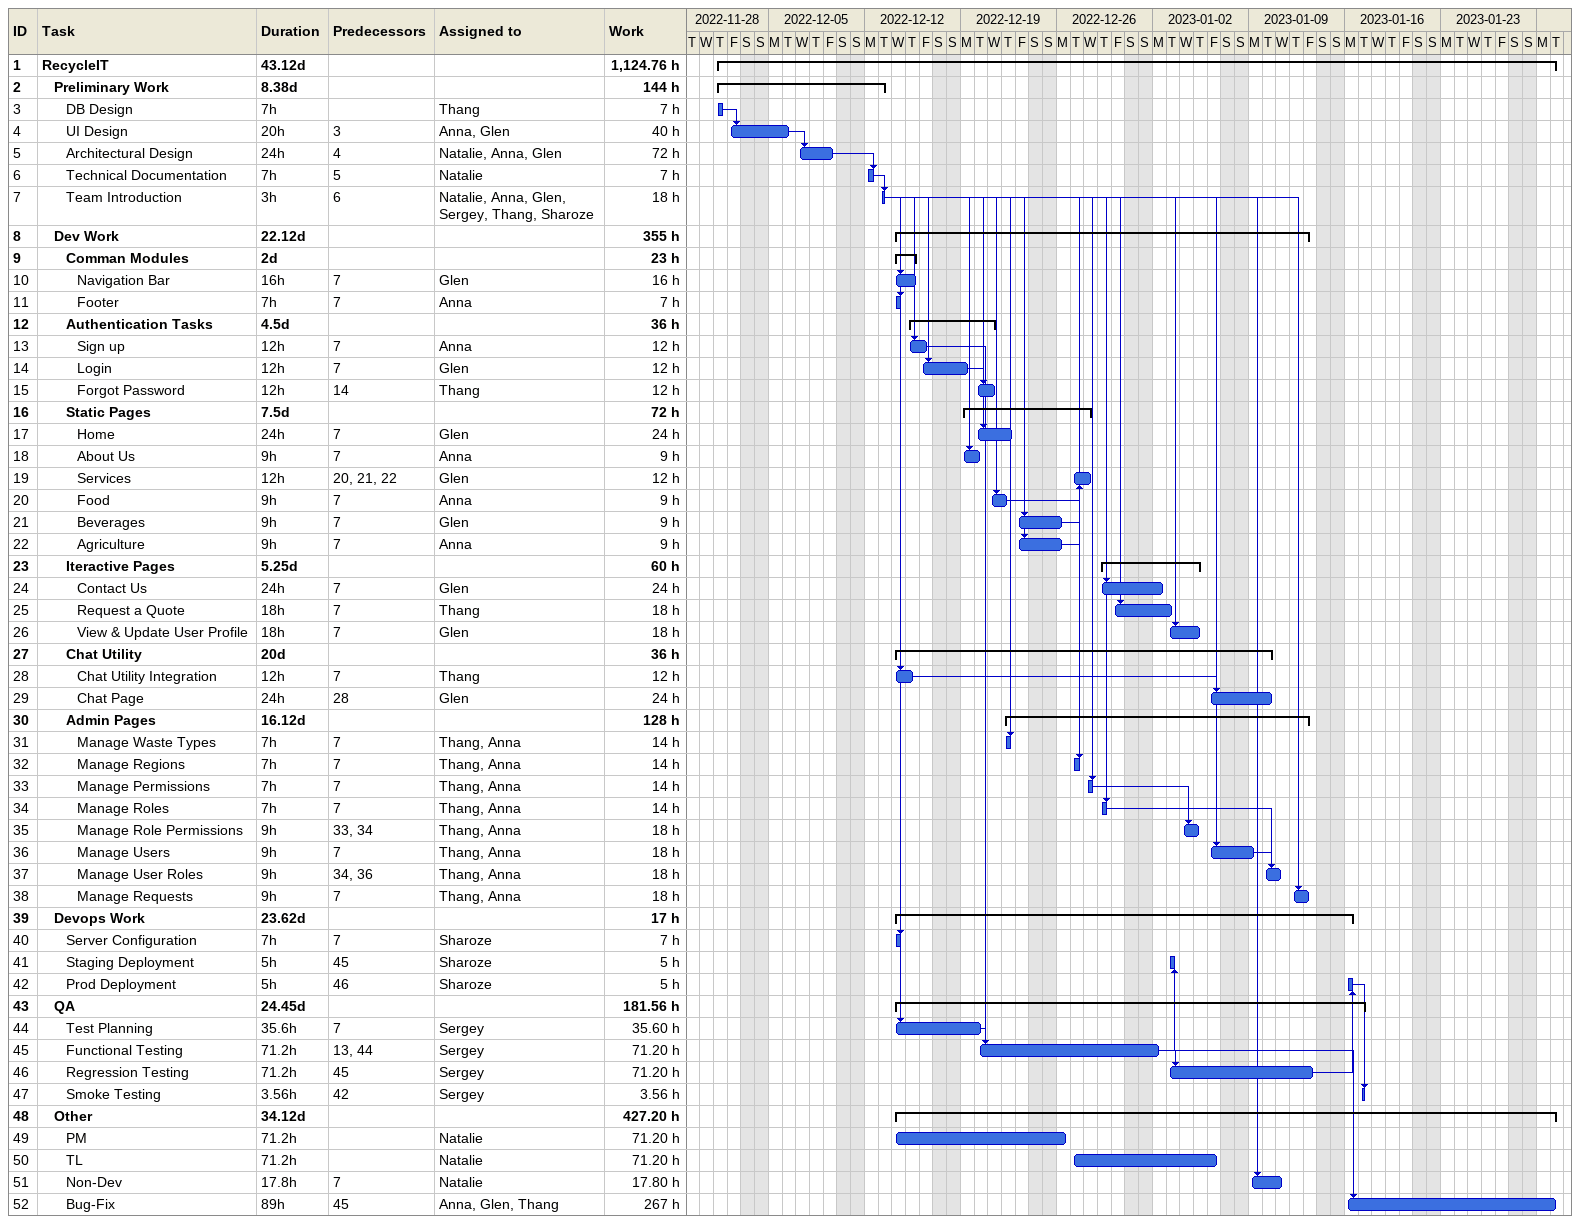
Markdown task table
| ID | Level | Task | Duration | Start | Finish | Predecessors | Resources | Work (h) |
|---|---|---|---|---|---|---|---|---|
| 1 | 1 | **RecycleIT** | 43.12d | 2022-12-01 | 2023-01-31 |  |  | 1124.76 |
| 2 | 2 | **Preliminary Work** | 8.38d | 2022-12-01 | 2022-12-13 |  |  | 144 |
| 3 | 3 | DB Design | 7h | 2022-12-01 | 2022-12-01 |  | Thang | 7 |
| 4 | 3 | UI Design | 20h | 2022-12-02 | 2022-12-06 | 3 | Anna, Glen | 40 |
| 5 | 3 | Architectural Design | 24h | 2022-12-07 | 2022-12-09 | 4 | Natalie, Anna, Glen | 72 |
| 6 | 3 | Technical Documentation | 7h | 2022-12-12 | 2022-12-12 | 5 | Natalie | 7 |
| 7 | 3 | Team Introduction | 3h | 2022-12-13 | 2022-12-13 | 6 | Natalie, Anna, Glen, Sergey, Thang, Sharoze | 18 |
| 8 | 2 | **Dev Work** | 22.12d | 2022-12-14 | 2023-01-13 |  |  | 355 |
| 9 | 3 | **Comman Modules** | 2d | 2022-12-14 | 2022-12-15 |  |  | 23 |
| 10 | 4 | Navigation Bar | 16h | 2022-12-14 | 2022-12-15 | 7 | Glen | 16 |
| 11 | 4 | Footer | 7h | 2022-12-14 | 2022-12-14 | 7 | Anna | 7 |
| 12 | 3 | **Authentication Tasks** | 4.5d | 2022-12-15 | 2022-12-21 |  |  | 36 |
| 13 | 4 | Sign up | 12h | 2022-12-15 | 2022-12-16 | 7 | Anna | 12 |
| 14 | 4 | Login | 12h | 2022-12-16 | 2022-12-19 | 7 | Glen | 12 |
| 15 | 4 | Forgot Password | 12h | 2022-12-20 | 2022-12-21 | 14 | Thang | 12 |
| 16 | 3 | **Static Pages** | 7.5d | 2022-12-19 | 2022-12-28 |  |  | 72 |
| 17 | 4 | Home | 24h | 2022-12-20 | 2022-12-22 | 7 | Glen | 24 |
| 18 | 4 | About Us | 9h | 2022-12-19 | 2022-12-20 | 7 | Anna | 9 |
| 19 | 4 | Services | 12h | 2022-12-27 | 2022-12-28 | 20, 21, 22 | Glen | 12 |
| 20 | 4 | Food | 9h | 2022-12-21 | 2022-12-22 | 7 | Anna | 9 |
| 21 | 4 | Beverages | 9h | 2022-12-23 | 2022-12-26 | 7 | Glen | 9 |
| 22 | 4 | Agriculture | 9h | 2022-12-23 | 2022-12-26 | 7 | Anna | 9 |
| 23 | 3 | **Iteractive Pages** | 5.25d | 2022-12-29 | 2023-01-05 |  |  | 60 |
| 24 | 4 | Contact Us | 24h | 2022-12-29 | 2023-01-02 | 7 | Glen | 24 |
| 25 | 4 | Request a Quote | 18h | 2022-12-30 | 2023-01-03 | 7 | Thang | 18 |
| 26 | 4 | View & Update User Profile | 18h | 2023-01-03 | 2023-01-05 | 7 | Glen | 18 |
| 27 | 3 | **Chat Utility** | 20d | 2022-12-14 | 2023-01-10 |  |  | 36 |
| 28 | 4 | Chat Utility Integration | 12h | 2022-12-14 | 2022-12-15 | 7 | Thang | 12 |
| 29 | 4 | Chat Page | 24h | 2023-01-06 | 2023-01-10 | 28 | Glen | 24 |
| 30 | 3 | **Admin Pages** | 16.12d | 2022-12-22 | 2023-01-13 |  |  | 128 |
| 31 | 4 | Manage Waste Types | 7h | 2022-12-22 | 2022-12-22 | 7 | Thang, Anna | 14 |
| 32 | 4 | Manage Regions | 7h | 2022-12-27 | 2022-12-27 | 7 | Thang, Anna | 14 |
| 33 | 4 | Manage Permissions | 7h | 2022-12-28 | 2022-12-28 | 7 | Thang, Anna | 14 |
| 34 | 4 | Manage Roles | 7h | 2022-12-29 | 2022-12-29 | 7 | Thang, Anna | 14 |
| 35 | 4 | Manage Role Permissions | 9h | 2023-01-04 | 2023-01-05 | 33, 34 | Thang, Anna | 18 |
| 36 | 4 | Manage Users | 9h | 2023-01-06 | 2023-01-09 | 7 | Thang, Anna | 18 |
| 37 | 4 | Manage User Roles | 9h | 2023-01-10 | 2023-01-11 | 34, 36 | Thang, Anna | 18 |
| 38 | 4 | Manage Requests | 9h | 2023-01-12 | 2023-01-13 | 7 | Thang, Anna | 18 |
| 39 | 2 | **Devops Work** | 23.62d | 2022-12-14 | 2023-01-16 |  |  | 17 |
| 40 | 3 | Server Configuration | 7h | 2022-12-14 | 2022-12-14 | 7 | Sharoze | 7 |
| 41 | 3 | Staging Deployment | 5h | 2023-01-03 | 2023-01-03 | 45 | Sharoze | 5 |
| 42 | 3 | Prod Deployment | 5h | 2023-01-16 | 2023-01-16 | 46 | Sharoze | 5 |
| 43 | 2 | **QA** | 24.45d | 2022-12-14 | 2023-01-17 |  |  | 181.56 |
| 44 | 3 | Test Planning | 35.6h | 2022-12-14 | 2022-12-20 | 7 | Sergey | 35.60 |
| 45 | 3 | Functional Testing | 71.2h | 2022-12-20 | 2023-01-02 | 13, 44 | Sergey | 71.20 |
| 46 | 3 | Regression Testing | 71.2h | 2023-01-03 | 2023-01-13 | 45 | Sergey | 71.20 |
| 47 | 3 | Smoke Testing | 3.56h | 2023-01-17 | 2023-01-17 | 42 | Sergey | 3.56 |
| 48 | 2 | **Other** | 34.12d | 2022-12-14 | 2023-01-31 |  |  | 427.20 |
| 49 | 3 | PM | 71.2h | 2022-12-14 | 2022-12-26 |  | Natalie | 71.20 |
| 50 | 3 | TL | 71.2h | 2022-12-27 | 2023-01-06 |  | Natalie | 71.20 |
| 51 | 3 | Non-Dev | 17.8h | 2023-01-09 | 2023-01-11 | 7 | Natalie | 17.80 |
| 52 | 3 | Bug-Fix | 89h | 2023-01-16 | 2023-01-31 | 45 | Anna, Glen, Thang | 267 |
